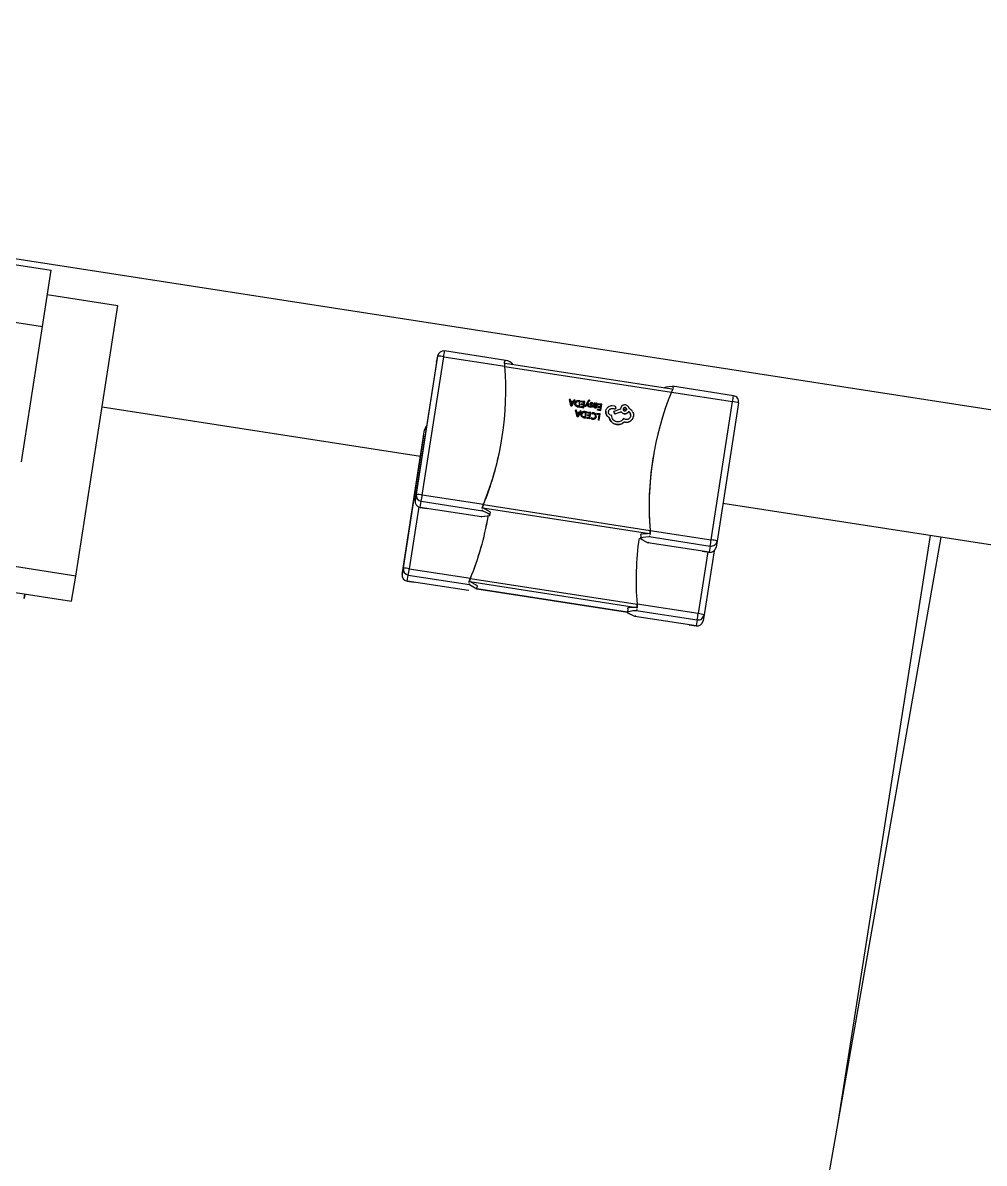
# Model space of a CAD drawing. Header units: millimetres. Extents: x 15 to 2378, y 5 to 1787.
# Drawn here: x 391.363 to 391.995, y 415.573 to 416.322 of the extents above; entities that cross this region are included whole.
import ezdxf

# ---------------------------------------------------------------- set-up
doc = ezdxf.new("R2010")
doc.units = ezdxf.units.MM

msp = doc.modelspace()

# ---------------------------------------------------------------- linework, layer by layer
at = {"color": 7, "linetype": 'Continuous', "lineweight": 25}
for p, q in [((390.35995, 416.32164), (393.25236, 415.87314)), ((391.35203, 416.16366), (391.38168, 416.15907)), ((391.37596, 416.12218), (391.38168, 416.15907)), ((391.3792, 416.14311), (391.42552, 416.13592)), ((391.39797, 415.95822), (391.42552, 416.13592)), ((391.34637, 416.12677), (391.37601, 416.12218)), ((391.36224, 416.03332), (391.37601, 416.12218)), ((391.68026, 416.09985), (391.64015, 416.10607)), ((391.63488, 416.09874), (391.6208, 416.00792)), ((391.6215, 416.0119), (391.63558, 416.10273)), ((391.62548, 416.01146), (391.63956, 416.10229)), ((391.63488, 416.09874), (391.63558, 416.10273)), ((391.63956, 416.10229), (391.67972, 416.09606)), ((391.67973, 416.09597), (391.7891, 416.07901)), ((391.78943, 416.0809), (391.67998, 416.09787)), ((391.82988, 416.07665), (391.78976, 416.08287)), ((391.72216, 416.07437), (391.72215, 416.07428)), ((391.72306, 416.07003), (391.72215, 416.07428)), ((391.72216, 416.07437), (391.72307, 416.07011)), ((391.72274, 416.07428), (391.72216, 416.07437)), ((391.72298, 416.07312), (391.72274, 416.07428)), ((391.72465, 416.07286), (391.72298, 416.07312)), ((391.72577, 416.07372), (391.72361, 416.06994)), ((391.72363, 416.07003), (391.72578, 416.07381)), ((391.72521, 416.07389), (391.72465, 416.07286)), ((391.72578, 416.07381), (391.72521, 416.07389)), ((391.72578, 416.07381), (391.72577, 416.07372)), ((391.72683, 416.07266), (391.72809, 416.07289)), ((391.72684, 416.07274), (391.7281, 416.07298)), ((391.7281, 416.07298), (391.72809, 416.07289)), ((391.72809, 416.07289), (391.72867, 416.0728)), ((391.7281, 416.07298), (391.72869, 416.07289)), ((391.72928, 416.07326), (391.72817, 416.07343)), ((391.72869, 416.07289), (391.72821, 416.06979)), ((391.72865, 416.06925), (391.72928, 416.07326)), ((391.72867, 416.0728), (391.72869, 416.07289)), ((391.72995, 416.0726), (391.73002, 416.07306)), ((391.73004, 416.07315), (391.72996, 416.07269)), ((391.73004, 416.07315), (391.73002, 416.07306)), ((391.7322, 416.07281), (391.73004, 416.07315)), ((391.73411, 416.07296), (391.7323, 416.06986)), ((391.73466, 416.07287), (391.73435, 416.07238)), ((391.73437, 416.07247), (391.73467, 416.07295)), ((391.73523, 416.07319), (391.73466, 416.07287)), ((391.73467, 416.07295), (391.73466, 416.07287)), ((391.73467, 416.07295), (391.73525, 416.07328)), ((391.73525, 416.07328), (391.73523, 416.07319)), ((391.73551, 416.07309), (391.73523, 416.07319)), ((391.73525, 416.07328), (391.73553, 416.07318)), ((391.7356, 416.07363), (391.73528, 416.07372)), ((391.73553, 416.07318), (391.73551, 416.07309)), ((391.73553, 416.07318), (391.7356, 416.07363)), ((391.78914, 416.0791), (391.8293, 416.07287)), ((391.81522, 415.98204), (391.8293, 416.07287)), ((391.62424, 416.03678), (391.41518, 416.06919)), ((391.72305, 416.07255), (391.7244, 416.07234)), ((391.72307, 416.07011), (391.72306, 416.07003)), ((391.72361, 416.06994), (391.72306, 416.07003)), ((391.72442, 416.07243), (391.72307, 416.07264)), ((391.72307, 416.07264), (391.72342, 416.07087)), ((391.72307, 416.07011), (391.72363, 416.07003)), ((391.72342, 416.07087), (391.72345, 416.07058)), ((391.72345, 416.07058), (391.72356, 416.07085)), ((391.72356, 416.07085), (391.72442, 416.07243)), ((391.72361, 416.06994), (391.72363, 416.07003)), ((391.72568, 416.07171), (391.72567, 416.07163)), ((391.72607, 416.07019), (391.72605, 416.07011)), ((391.72749, 416.06934), (391.72605, 416.07011)), ((391.72607, 416.07019), (391.72751, 416.06943)), ((391.72621, 416.06722), (391.72619, 416.06713)), ((391.7271, 416.06288), (391.72619, 416.06713)), ((391.72621, 416.06722), (391.72712, 416.06296)), ((391.72678, 416.06713), (391.72621, 416.06722)), ((391.72622, 416.07155), (391.72683, 416.07266)), ((391.72623, 416.07164), (391.72684, 416.07274)), ((391.7265, 416.07044), (391.72623, 416.07164)), ((391.7276, 416.06988), (391.7265, 416.07044)), ((391.72702, 416.06596), (391.72678, 416.06713)), ((391.72684, 416.07274), (391.72683, 416.07266)), ((391.7287, 416.06571), (391.72702, 416.06596)), ((391.7271, 416.0654), (391.72845, 416.06519)), ((391.72846, 416.06528), (391.72711, 416.06549)), ((391.72711, 416.06549), (391.72746, 416.06372)), ((391.72751, 416.06943), (391.72749, 416.06934)), ((391.72864, 416.06916), (391.72749, 416.06934)), ((391.72751, 416.06943), (391.72865, 416.06925)), ((391.72821, 416.06979), (391.7276, 416.06988)), ((391.72981, 416.06657), (391.72766, 416.06279)), ((391.72767, 416.06288), (391.72983, 416.06665)), ((391.72867, 416.0728), (391.72819, 416.0697)), ((391.72865, 416.06925), (391.72864, 416.06916)), ((391.72925, 416.06674), (391.7287, 416.06571)), ((391.72983, 416.06665), (391.72925, 416.06674)), ((391.72949, 416.06903), (391.72956, 416.06949)), ((391.7295, 416.06912), (391.72949, 416.06903)), ((391.73156, 416.06871), (391.72949, 416.06903)), ((391.72958, 416.06958), (391.7295, 416.06912)), ((391.7295, 416.06912), (391.73158, 416.06879)), ((391.72958, 416.06958), (391.72956, 416.06949)), ((391.73113, 416.06934), (391.72958, 416.06958)), ((391.72983, 416.06665), (391.72981, 416.06657)), ((391.72987, 416.07076), (391.72995, 416.07122)), ((391.72989, 416.07085), (391.72987, 416.07076)), ((391.73131, 416.07054), (391.72987, 416.07076)), ((391.72996, 416.07131), (391.72989, 416.07085)), ((391.72989, 416.07085), (391.73133, 416.07062)), ((391.72996, 416.07269), (391.72995, 416.0726)), ((391.73159, 416.07235), (391.72995, 416.0726)), ((391.72996, 416.07131), (391.72995, 416.07122)), ((391.72996, 416.07269), (391.73161, 416.07243)), ((391.7314, 416.07108), (391.72996, 416.07131)), ((391.73026, 416.0644), (391.73087, 416.06551)), ((391.73028, 416.06449), (391.73089, 416.06559)), ((391.73087, 416.06551), (391.73213, 416.06574)), ((391.73089, 416.06559), (391.73087, 416.06551)), ((391.73089, 416.06559), (391.73215, 416.06583)), ((391.73111, 416.06925), (391.73131, 416.07054)), ((391.73133, 416.07062), (391.73113, 416.06934)), ((391.73133, 416.07062), (391.73131, 416.07054)), ((391.73138, 416.071), (391.73159, 416.07235)), ((391.73161, 416.07243), (391.7314, 416.07108)), ((391.73158, 416.06879), (391.73156, 416.06871)), ((391.73158, 416.06879), (391.7322, 416.07281)), ((391.73159, 416.07235), (391.73161, 416.07243)), ((391.73215, 416.06583), (391.73213, 416.06574)), ((391.73213, 416.06574), (391.73272, 416.06565)), ((391.73215, 416.06583), (391.73273, 416.06574)), ((391.73332, 416.06611), (391.73222, 416.06628)), ((391.73272, 416.06565), (391.73224, 416.06255)), ((391.73273, 416.06574), (391.73225, 416.06264)), ((391.7323, 416.06986), (391.73228, 416.06977)), ((391.7328, 416.06969), (391.73228, 416.06977)), ((391.7323, 416.06986), (391.73282, 416.06978)), ((391.7327, 416.0621), (391.73332, 416.06611)), ((391.73272, 416.06565), (391.73273, 416.06574)), ((391.73392, 416.07173), (391.7328, 416.06969)), ((391.73282, 416.06978), (391.7328, 416.06969)), ((391.73282, 416.06978), (391.73394, 416.07182)), ((391.73402, 416.07195), (391.73392, 416.07173)), ((391.73394, 416.07182), (391.73392, 416.07173)), ((391.73403, 416.07204), (391.73394, 416.07182)), ((391.734, 416.06545), (391.73407, 416.06591)), ((391.73401, 416.06554), (391.734, 416.06545)), ((391.73564, 416.0652), (391.734, 416.06545)), ((391.73408, 416.06599), (391.73401, 416.06554)), ((391.73401, 416.06554), (391.73565, 416.06528)), ((391.73402, 416.07196), (391.73404, 416.07204)), ((391.73406, 416.0717), (391.73402, 416.07195)), ((391.73404, 416.07204), (391.73407, 416.07179)), ((391.73447, 416.06943), (391.73406, 416.0717)), ((391.73407, 416.07179), (391.73449, 416.06952)), ((391.73408, 416.06599), (391.73407, 416.06591)), ((391.73624, 416.06566), (391.73408, 416.06599)), ((391.73505, 416.06943), (391.73437, 416.07247)), ((391.73449, 416.06952), (391.73447, 416.06943)), ((391.73504, 416.06934), (391.73447, 416.06943)), ((391.73449, 416.06952), (391.73505, 416.06943)), ((391.73505, 416.06943), (391.73504, 416.06934)), ((391.73545, 416.06934), (391.73552, 416.06983)), ((391.73546, 416.06943), (391.73545, 416.06934)), ((391.73611, 416.06911), (391.73545, 416.06934)), ((391.73554, 416.06992), (391.73546, 416.06943)), ((391.73546, 416.06943), (391.73612, 416.0692)), ((391.73554, 416.06992), (391.73552, 416.06983)), ((391.73623, 416.0696), (391.73554, 416.06992)), ((391.73564, 416.07148), (391.73562, 416.07139)), ((391.73572, 416.07089), (391.73562, 416.07139)), ((391.73562, 416.06164), (391.73624, 416.06566)), ((391.73606, 416.07205), (391.73564, 416.07148)), ((391.73564, 416.07148), (391.73573, 416.07098)), ((391.73573, 416.07098), (391.73572, 416.07089)), ((391.73631, 416.07042), (391.73572, 416.07089)), ((391.73573, 416.07098), (391.73632, 416.07051)), ((391.73693, 416.07215), (391.73606, 416.07205)), ((391.73694, 416.06922), (391.73611, 416.06911)), ((391.73612, 416.0692), (391.73611, 416.06911)), ((391.73612, 416.0692), (391.73695, 416.0693)), ((391.73625, 416.07116), (391.73623, 416.07107)), ((391.73665, 416.06964), (391.73623, 416.0696)), ((391.73674, 416.07082), (391.73625, 416.07115)), ((391.73632, 416.07051), (391.73631, 416.07042)), ((391.73676, 416.0701), (391.73631, 416.07042)), ((391.73632, 416.07051), (391.73677, 416.07018)), ((391.7373, 416.07034), (391.73674, 416.07082)), ((391.73677, 416.07018), (391.73676, 416.0701)), ((391.73759, 416.07125), (391.7368, 416.07166)), ((391.73682, 416.07174), (391.7376, 416.07134)), ((391.73684, 416.0699), (391.73683, 416.06981)), ((391.73768, 416.07186), (391.73693, 416.07215)), ((391.73735, 416.06978), (391.73694, 416.06922)), ((391.73695, 416.0693), (391.73694, 416.06922)), ((391.73695, 416.0693), (391.73737, 416.06986)), ((391.73817, 416.06543), (391.73702, 416.06537)), ((391.73737, 416.06986), (391.7373, 416.07034)), ((391.73737, 416.06986), (391.73735, 416.06978)), ((391.7376, 416.07134), (391.73759, 416.07125)), ((391.7376, 416.07134), (391.73768, 416.07186)), ((391.73808, 416.06992), (391.73836, 416.07177)), ((391.73809, 416.07001), (391.73808, 416.06992)), ((391.73838, 416.07185), (391.73809, 416.07001)), ((391.73947, 416.06467), (391.73817, 416.06543)), ((391.73838, 416.07185), (391.73836, 416.07177)), ((391.73888, 416.07177), (391.73838, 416.07185)), ((391.73945, 416.06985), (391.73858, 416.06986)), ((391.7386, 416.06995), (391.73947, 416.06994)), ((391.73866, 416.07033), (391.7387, 416.07061)), ((391.73935, 416.07032), (391.73866, 416.07033)), ((391.73998, 416.06878), (391.73895, 416.06867)), ((391.73896, 416.06876), (391.73895, 416.06867)), ((391.73901, 416.07116), (391.73899, 416.07107)), ((391.73947, 416.06994), (391.73945, 416.06985)), ((391.73959, 416.07131), (391.73958, 416.07122)), ((391.73996, 416.07112), (391.73994, 416.07104)), ((391.73999, 416.06887), (391.73998, 416.06878)), ((391.73999, 416.06887), (391.74007, 416.06936)), ((391.74043, 416.07028), (391.74045, 416.07037)), ((391.74057, 416.07073), (391.74055, 416.07064)), ((391.74062, 416.0673), (391.74069, 416.06777)), ((391.74064, 416.06739), (391.74062, 416.0673)), ((391.74269, 416.06698), (391.74062, 416.0673)), ((391.74071, 416.06785), (391.74064, 416.06739)), ((391.74064, 416.06739), (391.74271, 416.06707)), ((391.74071, 416.06785), (391.74069, 416.06777)), ((391.74226, 416.06761), (391.74071, 416.06785)), ((391.74101, 416.06903), (391.74108, 416.06949)), ((391.74102, 416.06912), (391.74101, 416.06903)), ((391.74244, 416.06881), (391.74101, 416.06903)), ((391.74109, 416.06958), (391.74102, 416.06912)), ((391.74102, 416.06912), (391.74246, 416.0689)), ((391.74108, 416.07088), (391.74115, 416.07133)), ((391.7411, 416.07096), (391.74108, 416.07088)), ((391.74272, 416.07062), (391.74108, 416.07088)), ((391.74109, 416.06958), (391.74108, 416.06949)), ((391.74253, 416.06936), (391.74109, 416.06958)), ((391.74117, 416.07142), (391.7411, 416.07096)), ((391.7411, 416.07096), (391.74274, 416.07071)), ((391.74117, 416.07142), (391.74115, 416.07133)), ((391.74333, 416.07108), (391.74117, 416.07142)), ((391.74224, 416.06752), (391.74244, 416.06881)), ((391.74246, 416.0689), (391.74226, 416.06761)), ((391.74246, 416.0689), (391.74244, 416.06881)), ((391.74251, 416.06927), (391.74272, 416.07062)), ((391.74274, 416.07071), (391.74253, 416.06936)), ((391.74271, 416.06707), (391.74269, 416.06698)), ((391.74271, 416.06707), (391.74333, 416.07108)), ((391.74272, 416.07062), (391.74274, 416.07071)), ((391.74599, 416.0665), (391.74601, 416.06659)), ((391.75018, 416.06825), (391.75017, 416.06817)), ((391.75145, 416.06797), (391.75017, 416.06817)), ((391.75018, 416.06825), (391.75147, 416.06805)), ((391.75197, 416.06976), (391.75028, 416.07002)), ((391.75127, 416.06642), (391.75126, 416.06633)), ((391.75191, 416.06468), (391.75126, 416.06633)), ((391.7556, 416.06791), (391.75127, 416.06642)), ((391.75127, 416.06642), (391.75193, 416.06477)), ((391.75147, 416.06805), (391.75145, 416.06797)), ((391.75162, 416.06791), (391.75145, 416.06797)), ((391.75147, 416.06805), (391.75164, 416.068)), ((391.75164, 416.068), (391.75162, 416.06791)), ((391.75605, 416.06608), (391.75191, 416.06468)), ((391.75193, 416.06477), (391.75606, 416.06617)), ((391.75559, 416.06782), (391.75563, 416.06811)), ((391.75565, 416.06819), (391.7556, 416.06791)), ((391.75565, 416.06819), (391.75563, 416.06811)), ((391.75743, 416.06786), (391.75964, 416.06752)), ((391.75871, 416.06889), (391.75869, 416.0688)), ((391.83322, 416.07208), (391.81914, 415.98126)), ((391.72712, 416.06296), (391.7271, 416.06288)), ((391.72766, 416.06279), (391.7271, 416.06288)), ((391.72712, 416.06296), (391.72767, 416.06288)), ((391.72746, 416.06372), (391.72749, 416.06343)), ((391.72749, 416.06343), (391.7276, 416.0637)), ((391.7276, 416.0637), (391.72846, 416.06528)), ((391.72766, 416.06279), (391.72767, 416.06288)), ((391.72973, 416.06456), (391.72972, 416.06447)), ((391.73012, 416.06304), (391.7301, 416.06296)), ((391.73154, 416.06219), (391.7301, 416.06296)), ((391.73012, 416.06304), (391.73155, 416.06227)), ((391.73054, 416.06329), (391.73028, 416.06449)), ((391.73165, 416.06273), (391.73054, 416.06329)), ((391.73155, 416.06227), (391.73154, 416.06219)), ((391.73268, 416.06201), (391.73154, 416.06219)), ((391.73155, 416.06227), (391.7327, 416.0621)), ((391.73225, 416.06264), (391.73165, 416.06273)), ((391.7327, 416.0621), (391.73268, 416.06201)), ((391.73354, 416.06188), (391.73361, 416.06234)), ((391.73355, 416.06197), (391.73354, 416.06188)), ((391.73561, 416.06156), (391.73354, 416.06188)), ((391.73362, 416.06243), (391.73355, 416.06197)), ((391.73355, 416.06197), (391.73562, 416.06164)), ((391.73362, 416.06243), (391.73361, 416.06234)), ((391.73517, 416.06219), (391.73362, 416.06243)), ((391.73392, 416.06361), (391.73399, 416.06407)), ((391.73394, 416.06369), (391.73392, 416.06361)), ((391.73536, 416.06338), (391.73392, 416.06361)), ((391.73401, 416.06415), (391.73394, 416.06369)), ((391.73394, 416.06369), (391.73537, 416.06347)), ((391.73401, 416.06415), (391.73399, 416.06407)), ((391.73544, 416.06393), (391.73401, 416.06415)), ((391.73516, 416.0621), (391.73536, 416.06338)), ((391.73537, 416.06347), (391.73517, 416.06219)), ((391.73537, 416.06347), (391.73536, 416.06338)), ((391.73543, 416.06384), (391.73564, 416.0652)), ((391.73565, 416.06528), (391.73544, 416.06393)), ((391.73562, 416.06164), (391.73561, 416.06156)), ((391.73564, 416.0652), (391.73565, 416.06528)), ((391.73643, 416.06153), (391.73651, 416.06207)), ((391.73644, 416.06162), (391.73643, 416.06153)), ((391.73735, 416.06122), (391.73643, 416.06153)), ((391.73652, 416.06216), (391.73644, 416.06162)), ((391.73644, 416.06162), (391.73737, 416.0613)), ((391.73652, 416.06216), (391.73651, 416.06207)), ((391.73744, 416.06177), (391.73652, 416.06216)), ((391.73693, 416.06479), (391.73701, 416.06528)), ((391.73801, 416.06489), (391.73693, 416.06479)), ((391.73693, 416.06479), (391.73695, 416.06487)), ((391.73702, 416.06537), (391.73695, 416.06487)), ((391.73695, 416.06487), (391.73802, 416.06498)), ((391.73702, 416.06537), (391.73701, 416.06528)), ((391.73737, 416.0613), (391.73735, 416.06122)), ((391.7386, 416.06205), (391.73744, 416.06177)), ((391.73898, 416.06431), (391.73801, 416.06489)), ((391.73802, 416.06498), (391.73899, 416.0644)), ((391.73921, 416.06319), (391.7386, 416.06205)), ((391.73894, 416.06167), (391.73892, 416.06158)), ((391.73899, 416.0644), (391.73898, 416.06431)), ((391.73919, 416.0631), (391.73898, 416.06431)), ((391.73899, 416.0644), (391.73921, 416.06319)), ((391.73976, 416.06314), (391.73947, 416.06467)), ((391.73976, 416.06314), (391.73974, 416.06305)), ((391.74014, 416.0645), (391.74021, 416.06496)), ((391.74015, 416.06458), (391.74014, 416.0645)), ((391.74174, 416.06425), (391.74014, 416.0645)), ((391.74022, 416.06504), (391.74015, 416.06458)), ((391.74015, 416.06458), (391.74175, 416.06434)), ((391.74022, 416.06504), (391.74021, 416.06496)), ((391.74234, 416.06471), (391.74022, 416.06504)), ((391.74119, 416.06069), (391.74174, 416.06425)), ((391.7412, 416.06078), (391.74119, 416.06069)), ((391.7417, 416.06061), (391.74119, 416.06069)), ((391.74175, 416.06434), (391.7412, 416.06078)), ((391.7412, 416.06078), (391.74172, 416.0607)), ((391.74172, 416.0607), (391.7417, 416.06061)), ((391.74172, 416.0607), (391.74234, 416.06471)), ((391.74174, 416.06425), (391.74175, 416.06434)), ((391.74825, 416.06241), (391.74824, 416.06233)), ((391.74943, 416.05983), (391.74945, 416.05992)), ((391.74989, 416.06374), (391.74966, 416.06377)), ((391.75193, 416.06477), (391.75191, 416.06468)), ((391.75814, 416.05939), (391.75669, 416.05832)), ((391.75671, 416.05841), (391.75669, 416.05832)), ((391.75671, 416.05841), (391.75816, 416.05947)), ((391.75904, 416.06103), (391.75759, 416.06169)), ((391.75879, 416.05923), (391.75814, 416.05939)), ((391.75816, 416.05947), (391.75881, 416.05931)), ((391.75881, 416.05931), (391.75879, 416.05923)), ((391.7623, 416.06017), (391.76229, 416.06009)), ((391.76415, 416.06322), (391.76414, 416.06313)), ((391.61296, 415.96347), (391.62704, 416.05429)), ((391.62634, 416.05031), (391.62704, 416.05429)), ((391.7531, 416.05783), (391.75309, 416.05774)), ((391.62634, 416.05031), (391.61226, 415.95948)), ((391.67729, 416.04566), (391.6773, 416.04575)), ((391.77748, 416.03859), (391.77746, 416.0385)), ((391.6208, 416.00792), (391.6215, 416.0119)), ((391.62414, 416.00336), (391.62484, 416.00734)), ((391.62484, 416.00734), (391.665, 416.00112)), ((391.66564, 416.00524), (391.62548, 416.01146)), ((392.26604, 415.93726), (391.82297, 416.00596)), ((391.62323, 416.0036), (391.61694, 415.96303)), ((391.6643, 415.99713), (391.62414, 416.00336)), ((391.62414, 416.00336), (391.62414, 416.00335)), ((391.62414, 416.00335), (391.62875, 416.00264)), ((391.66462, 416.00181), (391.665, 416.00112)), ((391.66484, 416.00325), (391.66507, 416.00378)), ((391.66531, 416.00309), (391.66507, 416.00378)), ((391.67023, 416.00029), (391.66531, 416.00309)), ((391.66531, 416.00309), (391.77472, 415.98612)), ((391.66563, 416.00515), (391.77504, 415.98819)), ((391.66995, 415.99831), (391.67025, 416.00028)), ((391.7294, 414.63995), (391.96634, 415.98373)), ((391.76907, 415.98494), (391.76876, 415.98297)), ((391.77442, 415.98415), (391.77499, 415.98469)), ((391.77442, 415.98415), (391.81457, 415.97792)), ((391.77506, 415.98827), (391.81522, 415.98204)), ((391.77516, 415.98671), (391.77522, 415.98614)), ((391.89858, 415.59941), (391.9593, 415.98482)), ((391.81387, 415.97394), (391.77371, 415.98016)), ((391.81457, 415.97792), (391.81387, 415.97394)), ((391.81914, 415.98126), (391.81844, 415.97727)), ((391.39797, 415.95822), (391.30706, 415.97232)), ((391.81295, 415.97407), (391.80668, 415.93361)), ((391.80926, 415.97465), (391.81387, 415.97393)), ((391.81712, 415.97487), (391.8106, 415.93282)), ((391.81387, 415.97393), (391.81387, 415.97394)), ((391.61226, 415.95948), (391.61296, 415.96347)), ((391.61694, 415.96303), (391.6571, 415.9568)), ((391.39507, 415.94175), (391.39797, 415.95822)), ((391.6156, 415.95492), (391.6163, 415.95891)), ((391.6156, 415.95492), (391.62009, 415.95422)), ((391.65576, 415.94869), (391.6156, 415.95492)), ((391.6156, 415.95492), (391.6156, 415.95492)), ((391.6163, 415.95891), (391.65646, 415.95268)), ((391.6563, 415.95481), (391.65653, 415.95535)), ((391.66169, 415.95185), (391.65677, 415.95465)), ((391.65677, 415.95465), (391.76618, 415.93769)), ((391.65709, 415.95672), (391.7665, 415.93975)), ((391.35554, 415.94788), (391.39507, 415.94175)), ((391.36397, 415.94351), (391.36443, 415.9465)), ((391.36428, 415.94346), (391.36475, 415.94645)), ((391.65576, 415.94869), (391.65535, 415.94921)), ((391.65646, 415.95268), (391.66139, 415.94988)), ((391.66133, 415.94985), (391.76029, 415.9345)), ((391.76022, 415.93452), (391.6614, 415.94984)), ((391.66141, 415.94987), (391.66171, 415.95185)), ((391.80668, 415.93361), (391.76652, 415.93984)), ((391.76662, 415.93828), (391.76667, 415.9377)), ((391.76053, 415.93651), (391.76022, 415.93453)), ((391.76572, 415.93209), (391.76517, 415.93173)), ((391.80533, 415.9255), (391.76517, 415.93173)), ((391.76588, 415.93571), (391.80603, 415.92949)), ((391.8106, 415.93282), (391.8099, 415.92884)), ((391.80084, 415.92619), (391.80533, 415.9255)), ((391.80603, 415.92949), (391.80533, 415.9255)), ((391.80533, 415.9255), (391.80533, 415.9255))]:
    msp.add_line(p, q, dxfattribs=at)
at = {"color": 7, "linetype": 'Continuous', "lineweight": 25, "flags": 128}
for points in [[(391.78407, 416.08169), (391.78407, 416.0817), (391.78449, 416.08215), (391.78558, 416.0825), (391.78732, 416.08274), (391.78972, 416.08287)], [(391.73873, 416.0707), (391.73886, 416.07095), (391.73899, 416.07107), (391.73899, 416.07107)]]:
    msp.add_lwpolyline(points, dxfattribs=at)
at = {"color": 7, "linetype": 'Continuous', "lineweight": 25}
for centre, radius, start, end in [((391.63953, 416.10212), 0.004, 81.18587, 171.18587), ((390.65065, 416.2566), 1.00088, 351.13099, 351.34989), ((391.63506, 416.07978), 0.02296, 78.69583, 88.70984), ((391.48072, 416.08041), 0.19962, 337.87837, 4.49794), ((391.67936, 416.09241), 0.00749, 38.11439, 82.75203), ((391.97406, 416.00393), 0.19962, 157.87837, 184.49794), ((390.84038, 416.22718), 1.00088, 351.13099, 351.34989), ((391.82679, 416.0502), 0.02281, 73.63292, 83.69567), ((391.82927, 416.0727), 0.004, 351.18584, 81.18584), ((391.75852, 416.06769), 0.00113, 81.09102, 168.55124), ((391.63099, 416.05368), 0.004, 131.18652, 171.18586), ((391.6274, 416.05089), 0.00342, 80.1539, 95.98772), ((391.4807, 416.08032), 0.19962, 337.87837, 349.99991), ((391.97405, 416.00384), 0.19962, 170.00017, 184.4978), ((391.62475, 416.0073), 0.004, 171.18584, 261.18584), ((391.62545, 416.01129), 0.004, 171.21631, 261.21319), ((391.62098, 415.98895), 0.02296, 78.69583, 88.70984), ((390.36128, 416.20646), 1.27915, 351.04459, 351.23147), ((391.47216, 416.03189), 0.19962, 337.87837, 349.99991), ((391.47218, 416.03197), 0.19962, 337.87837, 349.99991), ((391.96553, 415.95549), 0.19963, 172.05136, 184.49776), ((391.81448, 415.97788), 0.004, 261.18587, 351.18587), ((390.55102, 416.17704), 1.27915, 351.04459, 351.23147), ((391.81519, 415.98187), 0.004, 261.15773, 351.16079), ((391.81271, 415.95938), 0.02281, 73.63292, 83.69567), ((391.61691, 415.96286), 0.004, 171.21631, 261.21319), ((391.61244, 415.94052), 0.02296, 78.69583, 88.70984), ((390.35274, 416.15803), 1.27915, 351.04459, 351.23147), ((391.61621, 415.95887), 0.004, 171.18584, 261.18584), ((390.54248, 416.12861), 1.27915, 351.04459, 351.23147), ((391.80665, 415.93344), 0.004, 261.15773, 351.16079), ((391.80417, 415.91094), 0.02281, 73.63292, 83.69567), ((391.80594, 415.92945), 0.004, 261.18587, 351.18587)]:
    msp.add_arc(centre, radius, start, end, dxfattribs=at)
for points, knots in [([(391.67972, 416.09606), (391.67968, 416.09653), (391.67961, 416.09747), (391.67952, 416.09839), (391.67948, 416.0988), (391.67947, 416.09888)], [0, 0, 0, 0, 0.446653, 0.893458, 1, 1, 1, 1]), ([(391.6803, 416.09984), (391.68019, 416.09983), (391.67997, 416.09981), (391.67967, 416.09935), (391.67951, 416.099), (391.67948, 416.09894)], [0, 0, 0, 0, 0.446653, 0.893458, 1, 1, 1, 1]), ([(391.79023, 416.08171), (391.79009, 416.08138), (391.78981, 416.08073), (391.78941, 416.07976), (391.78919, 416.07921), (391.78914, 416.0791)], [0, 0, 0, 0, 0.439825, 0.880454, 1, 1, 1, 1]), ([(391.78972, 416.08287), (391.78983, 416.08283), (391.79003, 416.08275), (391.79018, 416.08222), (391.79023, 416.08183), (391.79024, 416.08176)], [0, 0, 0, 0, 0.446653, 0.893458, 1, 1, 1, 1]), ([(391.72652, 416.07311), (391.72632, 416.07293), (391.72591, 416.07254), (391.72576, 416.07199), (391.72568, 416.07171)], [0, 0, 0, 0, 0.485039, 1, 1, 1, 1]), ([(391.72817, 416.07343), (391.72787, 416.07345), (391.72729, 416.07348), (391.72677, 416.07323), (391.72652, 416.07311)], [0, 0, 0, 0, 0.517868, 1, 1, 1, 1]), ([(391.73528, 416.07372), (391.73517, 416.07371), (391.73495, 416.0737), (391.73463, 416.07354), (391.73435, 416.07329), (391.73419, 416.07307), (391.73411, 416.07296)], [0, 0, 0, 0, 0.223457, 0.452202, 0.706112, 1, 1, 1, 1]), ([(391.72605, 416.07011), (391.72592, 416.07033), (391.72564, 416.0708), (391.72566, 416.07135), (391.72567, 416.07163)], [0, 0, 0, 0, 0.487336, 1, 1, 1, 1]), ([(391.72568, 416.07171), (391.72567, 416.07143), (391.72565, 416.07089), (391.72593, 416.07042), (391.72607, 416.07019)], [0, 0, 0, 0, 0.512664, 1, 1, 1, 1]), ([(391.73057, 416.06596), (391.73037, 416.06578), (391.72996, 416.06539), (391.72981, 416.06484), (391.72973, 416.06456)], [0, 0, 0, 0, 0.485039, 1, 1, 1, 1]), ([(391.73222, 416.06628), (391.73192, 416.0663), (391.73134, 416.06633), (391.73082, 416.06608), (391.73057, 416.06596)], [0, 0, 0, 0, 0.517868, 1, 1, 1, 1]), ([(391.73615, 416.07136), (391.73614, 416.07133), (391.73614, 416.07128), (391.73615, 416.0712), (391.73618, 416.07113), (391.73622, 416.07109), (391.73623, 416.07107)], [0, 0, 0, 0, 0.257602, 0.499999, 0.742396, 1, 1, 1, 1]), ([(391.7368, 416.07166), (391.73672, 416.07166), (391.73658, 416.07166), (391.73639, 416.07161), (391.73624, 416.07151), (391.73618, 416.07141), (391.73615, 416.07136)], [0, 0, 0, 0, 0.296854, 0.547265, 0.772255, 1, 1, 1, 1]), ([(391.73625, 416.07116), (391.73623, 416.07118), (391.7362, 416.07122), (391.73616, 416.07129), (391.73615, 416.07137), (391.73616, 416.07142), (391.73616, 416.07145)], [0, 0, 0, 0, 0.257604, 0.500001, 0.742398, 1, 1, 1, 1]), ([(391.73616, 416.07145), (391.73619, 416.0715), (391.73625, 416.0716), (391.73641, 416.0717), (391.7366, 416.07175), (391.73674, 416.07175), (391.73682, 416.07174)], [0, 0, 0, 0, 0.227745, 0.452735, 0.703146, 1, 1, 1, 1]), ([(391.73684, 416.0699), (391.73684, 416.06987), (391.73683, 416.06982), (391.73678, 416.06975), (391.73672, 416.06969), (391.73667, 416.06966), (391.73665, 416.06964)], [0, 0, 0, 0, 0.2511878, 0.4908187, 0.7352631, 1, 1, 1, 1]), ([(391.73683, 416.06981), (391.73683, 416.06987), (391.73684, 416.06994), (391.7368, 416.07004), (391.73677, 416.07008), (391.73676, 416.0701)], [0, 0, 0, 0, 0.521044, 0.759871, 1, 1, 1, 1]), ([(391.73677, 416.07018), (391.73679, 416.07016), (391.73682, 416.07013), (391.73685, 416.07003), (391.73685, 416.06995), (391.73684, 416.0699)], [0, 0, 0, 0, 0.240129, 0.478956, 1, 1, 1, 1]), ([(391.73809, 416.07001), (391.73808, 416.06991), (391.73806, 416.06975), (391.73808, 416.06948), (391.73815, 416.06925), (391.73829, 416.06905), (391.73844, 416.06893), (391.73867, 416.06882), (391.73884, 416.06878), (391.73896, 416.06876)], [0, 0, 0, 0, 0.163913, 0.280612, 0.468966, 0.555871, 0.708173, 0.787063, 1, 1, 1, 1]), ([(391.73895, 416.06867), (391.7388, 416.06871), (391.73859, 416.06877), (391.73837, 416.06894), (391.73824, 416.06909), (391.73815, 416.06926), (391.73806, 416.06954), (391.73807, 416.06976), (391.73808, 416.06992)], [0, 0, 0, 0, 0.262736, 0.379288, 0.491738, 0.605371, 0.725317, 1, 1, 1, 1]), ([(391.73907, 416.06916), (391.739, 416.06917), (391.7389, 416.0692), (391.73877, 416.06928), (391.73869, 416.06935), (391.73862, 416.06947), (391.73859, 416.0696), (391.73858, 416.06977), (391.73859, 416.06988), (391.7386, 416.06995)], [0, 0, 0, 0, 0.21375, 0.288175, 0.434977, 0.50659, 0.692847, 0.789369, 1, 1, 1, 1]), ([(391.7387, 416.07061), (391.73871, 416.07064), (391.73872, 416.0707), (391.73874, 416.07078), (391.73878, 416.07087), (391.73882, 416.07095), (391.73887, 416.07102), (391.73893, 416.0711), (391.73898, 416.07114), (391.73901, 416.07116)], [0, 0, 0, 0, 0.138675, 0.277381, 0.416121, 0.554892, 0.693686, 0.845615, 1, 1, 1, 1]), ([(391.73979, 416.0717), (391.73973, 416.07171), (391.73961, 416.07172), (391.73945, 416.07171), (391.7393, 416.07167), (391.73916, 416.07162), (391.73904, 416.07154), (391.73898, 416.07148), (391.73894, 416.07145)], [0, 0, 0, 0, 0.191137, 0.37526, 0.542068, 0.706734, 0.852027, 1, 1, 1, 1]), ([(391.73896, 416.06876), (391.73901, 416.06875), (391.7391, 416.06874), (391.73924, 416.06873), (391.73939, 416.06873), (391.73953, 416.06874), (391.73967, 416.06877), (391.73982, 416.06881), (391.73993, 416.06885), (391.73999, 416.06887)], [0, 0, 0, 0, 0.1352428, 0.2704975, 0.4057647, 0.5410442, 0.6763342, 0.8116314, 1, 1, 1, 1]), ([(391.73899, 416.07107), (391.73904, 416.07111), (391.73915, 416.07118), (391.73935, 416.07124), (391.7395, 416.07123), (391.73958, 416.07122)], [0, 0, 0, 0, 0.2726745, 0.6453419, 1, 1, 1, 1]), ([(391.73901, 416.07116), (391.73903, 416.07118), (391.73908, 416.07121), (391.73915, 416.07125), (391.73923, 416.07129), (391.73931, 416.07131), (391.73939, 416.07132), (391.73949, 416.07132), (391.73955, 416.07132), (391.73959, 416.07131)], [0, 0, 0, 0, 0.135328, 0.270693, 0.406084, 0.541481, 0.676863, 0.812214, 1, 1, 1, 1]), ([(391.74007, 416.06936), (391.74003, 416.06934), (391.73995, 416.06929), (391.73982, 416.06924), (391.73969, 416.06919), (391.73955, 416.06916), (391.73941, 416.06914), (391.73925, 416.06914), (391.73914, 416.06915), (391.73907, 416.06916)], [0, 0, 0, 0, 0.133927, 0.267874, 0.401841, 0.535824, 0.669817, 0.803812, 1, 1, 1, 1]), ([(391.73986, 416.07042), (391.73984, 416.07041), (391.7398, 416.07039), (391.73974, 416.07036), (391.73967, 416.07034), (391.7396, 416.07033), (391.73953, 416.07033), (391.73945, 416.07032), (391.73939, 416.07032), (391.73935, 416.07032)], [0, 0, 0, 0, 0.155343, 0.232592, 0.387265, 0.541786, 0.618985, 0.77342, 1, 1, 1, 1]), ([(391.74055, 416.07064), (391.74051, 416.07052), (391.74043, 416.0703), (391.74018, 416.07005), (391.73984, 416.06989), (391.73959, 416.06986), (391.73945, 416.06985)], [0, 0, 0, 0, 0.248704, 0.478527, 0.720037, 1, 1, 1, 1]), ([(391.73947, 416.06994), (391.73955, 416.06994), (391.7397, 416.06994), (391.73987, 416.06997), (391.74001, 416.07001), (391.74017, 416.07008), (391.74033, 416.0702), (391.74043, 416.07034), (391.74052, 416.0705), (391.74055, 416.07063), (391.74057, 416.07073)], [0, 0, 0, 0, 0.162761, 0.289995, 0.353534, 0.457201, 0.63839, 0.725318, 0.812194, 1, 1, 1, 1]), ([(391.73958, 416.07122), (391.73961, 416.07122), (391.73972, 416.0712), (391.73985, 416.07113), (391.73992, 416.07106), (391.73994, 416.07104)], [0, 0, 0, 0, 0.284586, 0.759735, 1, 1, 1, 1]), ([(391.73959, 416.07131), (391.73961, 416.07131), (391.73965, 416.0713), (391.73971, 416.07128), (391.73976, 416.07126), (391.73982, 416.07124), (391.73987, 416.07121), (391.73991, 416.07117), (391.73994, 416.07114), (391.73996, 416.07112)], [0, 0, 0, 0, 0.141584, 0.283197, 0.424846, 0.566537, 0.708271, 0.852925, 1, 1, 1, 1]), ([(391.74041, 416.07137), (391.74039, 416.0714), (391.74035, 416.07145), (391.74027, 416.07152), (391.74019, 416.07157), (391.7401, 416.07162), (391.74, 416.07165), (391.7399, 416.07168), (391.73982, 416.0717), (391.73979, 416.0717)], [0, 0, 0, 0, 0.138858, 0.277715, 0.416547, 0.555339, 0.694089, 0.84647, 1, 1, 1, 1]), ([(391.74005, 416.07076), (391.74004, 416.07073), (391.74003, 416.07068), (391.74001, 416.07062), (391.73999, 416.07057), (391.73996, 416.07052), (391.73994, 416.07049), (391.7399, 416.07046), (391.73988, 416.07044), (391.73986, 416.07042)], [0, 0, 0, 0, 0.255769, 0.383467, 0.511201, 0.638973, 0.766779, 0.830599, 1, 1, 1, 1]), ([(391.73994, 416.07104), (391.73996, 416.07101), (391.74001, 416.07094), (391.74005, 416.07082), (391.74004, 416.07073), (391.74003, 416.07068)], [0, 0, 0, 0, 0.2677126, 0.6280046, 1, 1, 1, 1]), ([(391.73996, 416.07112), (391.73997, 416.07111), (391.73999, 416.07108), (391.74001, 416.07104), (391.74003, 416.07099), (391.74005, 416.07094), (391.74005, 416.07089), (391.74006, 416.07083), (391.74005, 416.07079), (391.74005, 416.07076)], [0, 0, 0, 0, 0.132853, 0.265746, 0.398669, 0.5316, 0.664514, 0.797394, 1, 1, 1, 1]), ([(391.74057, 416.07073), (391.74057, 416.07079), (391.74058, 416.07086), (391.74058, 416.07097), (391.74057, 416.07104), (391.74055, 416.07113), (391.74051, 416.07122), (391.74047, 416.0713), (391.74043, 416.07135), (391.74041, 416.07137)], [0, 0, 0, 0, 0.264861, 0.330872, 0.463047, 0.595261, 0.727501, 0.862643, 1, 1, 1, 1]), ([(391.74824, 416.06233), (391.74786, 416.06256), (391.74714, 416.06302), (391.74637, 416.06403), (391.74595, 416.06522), (391.74598, 416.06606), (391.74599, 416.0665)], [0, 0, 0, 0, 0.263995, 0.502943, 0.740312, 1, 1, 1, 1]), ([(391.746, 416.06659), (391.74599, 416.06615), (391.74596, 416.06531), (391.74638, 416.06411), (391.74715, 416.06311), (391.74787, 416.06265), (391.74825, 416.06241)], [0, 0, 0, 0, 0.259688, 0.497057, 0.736005, 1, 1, 1, 1]), ([(391.75028, 416.07002), (391.74978, 416.07), (391.74877, 416.06996), (391.74791, 416.06941), (391.74748, 416.06914)], [0, 0, 0, 0, 0.497442, 1, 1, 1, 1]), ([(391.75017, 416.06817), (391.74986, 416.06816), (391.7493, 416.06814), (391.74853, 416.06776), (391.74799, 416.0671), (391.74784, 416.06655), (391.74776, 416.06626)], [0, 0, 0, 0, 0.2671349, 0.4985673, 0.7307971, 1, 1, 1, 1]), ([(391.74966, 416.06377), (391.74935, 416.06386), (391.7489, 416.06398), (391.74841, 416.06433), (391.74813, 416.06463), (391.74793, 416.06499), (391.74775, 416.06556), (391.74777, 416.06602), (391.74778, 416.06634)], [0, 0, 0, 0, 0.2694, 0.38741, 0.5, 0.61259, 0.7306, 1, 1, 1, 1]), ([(391.74778, 416.06634), (391.74786, 416.06664), (391.74801, 416.06719), (391.74855, 416.06785), (391.74931, 416.06823), (391.74988, 416.06824), (391.75018, 416.06825)], [0, 0, 0, 0, 0.269203, 0.501433, 0.732865, 1, 1, 1, 1]), ([(391.75264, 416.06866), (391.7526, 416.06854), (391.75252, 416.06833), (391.75228, 416.06808), (391.75197, 416.06793), (391.75174, 416.06792), (391.75162, 416.06791)], [0, 0, 0, 0, 0.264974, 0.5, 0.735026, 1, 1, 1, 1]), ([(391.75164, 416.068), (391.75176, 416.068), (391.75199, 416.06802), (391.7523, 416.06816), (391.75254, 416.06842), (391.75262, 416.06863), (391.75266, 416.06875)], [0, 0, 0, 0, 0.264974, 0.5, 0.735026, 1, 1, 1, 1]), ([(391.75266, 416.06875), (391.75265, 416.06886), (391.75264, 416.06908), (391.75251, 416.06939), (391.75228, 416.06962), (391.75207, 416.06971), (391.75197, 416.06976)], [0, 0, 0, 0, 0.263915, 0.500603, 0.736964, 1, 1, 1, 1]), ([(391.75895, 416.07061), (391.75853, 416.07062), (391.75794, 416.07064), (391.75721, 416.07041), (391.75675, 416.07015), (391.75636, 416.06979), (391.75592, 416.06916), (391.75576, 416.06859), (391.75565, 416.06819)], [0, 0, 0, 0, 0.269059, 0.387188, 0.5, 0.612812, 0.730941, 1, 1, 1, 1]), ([(391.75804, 416.06478), (391.75764, 416.0649), (391.75685, 416.06514), (391.75631, 416.06577), (391.75605, 416.06608)], [0, 0, 0, 0, 0.502667, 1, 1, 1, 1]), ([(391.75606, 416.06617), (391.75633, 416.06586), (391.75686, 416.06522), (391.75766, 416.06499), (391.75806, 416.06487)], [0, 0, 0, 0, 0.4973331, 1, 1, 1, 1]), ([(391.76102, 416.06625), (391.76084, 416.066), (391.7605, 416.06551), (391.75978, 416.065), (391.75894, 416.06474), (391.75835, 416.06477), (391.75804, 416.06478)], [0, 0, 0, 0, 0.26287, 0.502284, 0.740479, 1, 1, 1, 1]), ([(391.75806, 416.06487), (391.75836, 416.06485), (391.75895, 416.06482), (391.75979, 416.06509), (391.76052, 416.0656), (391.76086, 416.06608), (391.76104, 416.06634)], [0, 0, 0, 0, 0.259521, 0.497716, 0.73713, 1, 1, 1, 1]), ([(391.75836, 416.06666), (391.75852, 416.06667), (391.75881, 416.06668), (391.75921, 416.06686), (391.7595, 416.06718), (391.75964, 416.06753), (391.7597, 416.06782), (391.7597, 416.06803), (391.75965, 416.06823), (391.75955, 416.06841), (391.75941, 416.06856), (391.75914, 416.06875), (391.75889, 416.06883), (391.75871, 416.06889)], [0, 0, 0, 0, 0.129814, 0.243977, 0.358268, 0.488421, 0.553504, 0.612066, 0.667005, 0.721793, 0.779934, 0.844383, 1, 1, 1, 1]), ([(391.75869, 416.0688), (391.75884, 416.06875), (391.75912, 416.06866), (391.75945, 416.06837), (391.75963, 416.06797), (391.75964, 416.06767), (391.75964, 416.06752)], [0, 0, 0, 0, 0.267057, 0.499687, 0.732489, 1, 1, 1, 1]), ([(391.76136, 416.06824), (391.76128, 416.06855), (391.76112, 416.06913), (391.76058, 416.06985), (391.75984, 416.07037), (391.75926, 416.07053), (391.75895, 416.07061)], [0, 0, 0, 0, 0.2601603, 0.4974345, 0.7360864, 1, 1, 1, 1]), ([(391.76233, 416.06336), (391.76234, 416.06364), (391.76237, 416.0642), (391.76214, 416.065), (391.76169, 416.06571), (391.76125, 416.06606), (391.76102, 416.06625)], [0, 0, 0, 0, 0.256783, 0.49602, 0.737365, 1, 1, 1, 1]), ([(391.76104, 416.06634), (391.76126, 416.06615), (391.7617, 416.0658), (391.76215, 416.06509), (391.76239, 416.06428), (391.76236, 416.06373), (391.76234, 416.06344)], [0, 0, 0, 0, 0.262635, 0.50398, 0.743217, 1, 1, 1, 1]), ([(391.76343, 416.06652), (391.76315, 416.06688), (391.76257, 416.06759), (391.76177, 416.06803), (391.76136, 416.06824)], [0, 0, 0, 0, 0.499765, 1, 1, 1, 1]), ([(391.7301, 416.06296), (391.72996, 416.06318), (391.72969, 416.06365), (391.72971, 416.0642), (391.72972, 416.06447)], [0, 0, 0, 0, 0.487336, 1, 1, 1, 1]), ([(391.72973, 416.06456), (391.72972, 416.06428), (391.7297, 416.06374), (391.72998, 416.06327), (391.73012, 416.06304)], [0, 0, 0, 0, 0.512664, 1, 1, 1, 1]), ([(391.73892, 416.06158), (391.73868, 416.06145), (391.73819, 416.06118), (391.73764, 416.06121), (391.73735, 416.06122)], [0, 0, 0, 0, 0.490475, 1, 1, 1, 1]), ([(391.73737, 416.0613), (391.73765, 416.06129), (391.73821, 416.06127), (391.7387, 416.06154), (391.73894, 416.06167)], [0, 0, 0, 0, 0.509525, 1, 1, 1, 1]), ([(391.73974, 416.06305), (391.73967, 416.06276), (391.73952, 416.06219), (391.73912, 416.06178), (391.73892, 416.06158)], [0, 0, 0, 0, 0.519474, 1, 1, 1, 1]), ([(391.73894, 416.06167), (391.73913, 416.06187), (391.73954, 416.06228), (391.73968, 416.06284), (391.73976, 416.06314)], [0, 0, 0, 0, 0.480526, 1, 1, 1, 1]), ([(391.74943, 416.05983), (391.74916, 416.06022), (391.74862, 416.06099), (391.74836, 416.06188), (391.74824, 416.06233)], [0, 0, 0, 0, 0.509486, 1, 1, 1, 1]), ([(391.74825, 416.06241), (391.74838, 416.06197), (391.74864, 416.06107), (391.74917, 416.06031), (391.74945, 416.05992)], [0, 0, 0, 0, 0.490514, 1, 1, 1, 1]), ([(391.75309, 416.05774), (391.7524, 416.05793), (391.751, 416.05831), (391.74996, 416.05932), (391.74943, 416.05983)], [0, 0, 0, 0, 0.4946436, 1, 1, 1, 1]), ([(391.74945, 416.05992), (391.74997, 416.05941), (391.75101, 416.0584), (391.75241, 416.05802), (391.7531, 416.05783)], [0, 0, 0, 0, 0.505356, 1, 1, 1, 1]), ([(391.75334, 416.05955), (391.75283, 416.05969), (391.75187, 416.05996), (391.75071, 416.0609), (391.75001, 416.06222), (391.74993, 416.06321), (391.74989, 416.06374)], [0, 0, 0, 0, 0.266519, 0.499967, 0.733433, 1, 1, 1, 1]), ([(391.75669, 416.05832), (391.75611, 416.05809), (391.75495, 416.05763), (391.75371, 416.05771), (391.75309, 416.05774)], [0, 0, 0, 0, 0.503279, 1, 1, 1, 1]), ([(391.7531, 416.05783), (391.75372, 416.05779), (391.75496, 416.05772), (391.75612, 416.05818), (391.75671, 416.05841)], [0, 0, 0, 0, 0.496721, 1, 1, 1, 1]), ([(391.75759, 416.06169), (391.75735, 416.06133), (391.75688, 416.06062), (391.75585, 416.05988), (391.75463, 416.05949), (391.75378, 416.05953), (391.75334, 416.05955)], [0, 0, 0, 0, 0.2612795, 0.4995481, 0.7380588, 1, 1, 1, 1]), ([(391.76229, 416.06009), (391.76175, 416.05978), (391.76066, 416.05916), (391.75941, 416.0592), (391.75879, 416.05923)], [0, 0, 0, 0, 0.501672, 1, 1, 1, 1]), ([(391.75881, 416.05931), (391.75943, 416.05929), (391.76068, 416.05924), (391.76176, 416.05986), (391.7623, 416.06017)], [0, 0, 0, 0, 0.498328, 1, 1, 1, 1]), ([(391.76234, 416.06344), (391.76223, 416.06305), (391.76207, 416.06247), (391.76162, 416.06185), (391.76124, 416.06149), (391.76078, 416.06123), (391.76005, 416.061), (391.75946, 416.06102), (391.75904, 416.06103)], [0, 0, 0, 0, 0.269059, 0.387188, 0.5, 0.612812, 0.730941, 1, 1, 1, 1]), ([(391.76414, 416.06313), (391.76397, 416.06254), (391.76365, 416.06135), (391.76274, 416.06051), (391.76229, 416.06009)], [0, 0, 0, 0, 0.5010066, 1, 1, 1, 1]), ([(391.7623, 416.06017), (391.76276, 416.06059), (391.76366, 416.06143), (391.76399, 416.06262), (391.76415, 416.06322)], [0, 0, 0, 0, 0.498993, 1, 1, 1, 1]), ([(391.66564, 416.00524), (391.66546, 416.0048), (391.66511, 416.00392), (391.66473, 416.00302), (391.66456, 416.00261), (391.66453, 416.00253)], [0, 0, 0, 0, 0.446653, 0.893458, 1, 1, 1, 1]), ([(391.66507, 416.00378), (391.66514, 416.00396), (391.66528, 416.00431), (391.66549, 416.00481), (391.6656, 416.00509), (391.66563, 416.00515)], [0, 0, 0, 0, 0.434526, 0.868766, 1, 1, 1, 1]), ([(391.77472, 415.98612), (391.77108, 415.98601), (391.76742, 415.98589), (391.76908, 415.98494), (391.76909, 415.98494)], [0, 0, 0, 0, 0.9961007, 1, 1, 1, 1]), ([(391.77472, 415.98612), (391.77475, 415.98613), (391.77481, 415.98615), (391.77492, 415.98627), (391.77503, 415.98645), (391.77512, 415.98663), (391.77516, 415.98671)], [0, 0, 0, 0, 0.250037, 0.500073, 0.75011, 1, 1, 1, 1]), ([(391.77504, 415.98819), (391.77506, 415.98795), (391.7751, 415.98748), (391.77514, 415.98699), (391.77515, 415.98676), (391.77516, 415.98671)], [0, 0, 0, 0, 0.440806, 0.881784, 1, 1, 1, 1]), ([(391.7753, 415.98535), (391.77527, 415.98573), (391.7752, 415.98649), (391.77512, 415.98756), (391.77507, 415.98815), (391.77506, 415.98827)], [0, 0, 0, 0, 0.439825, 0.880454, 1, 1, 1, 1]), ([(391.6571, 415.9568), (391.65692, 415.95636), (391.65656, 415.95548), (391.65619, 415.95459), (391.65602, 415.95417), (391.65599, 415.95409)], [0, 0, 0, 0, 0.446653, 0.893458, 1, 1, 1, 1]), ([(391.65653, 415.95535), (391.6566, 415.95552), (391.65674, 415.95587), (391.65695, 415.95637), (391.65706, 415.95665), (391.65709, 415.95672)], [0, 0, 0, 0, 0.434565, 0.868843, 1, 1, 1, 1]), ([(391.7665, 415.93975), (391.76652, 415.93951), (391.76656, 415.93904), (391.7666, 415.93855), (391.76661, 415.93832), (391.76662, 415.93828)], [0, 0, 0, 0, 0.440843, 0.881858, 1, 1, 1, 1]), ([(391.76676, 415.93692), (391.76672, 415.9373), (391.76666, 415.93806), (391.76657, 415.93912), (391.76653, 415.93971), (391.76652, 415.93984)], [0, 0, 0, 0, 0.439825, 0.880454, 1, 1, 1, 1]), ([(391.76618, 415.93769), (391.76254, 415.93757), (391.75888, 415.93745), (391.76054, 415.93651), (391.76055, 415.93651)], [0, 0, 0, 0, 0.996101, 1, 1, 1, 1])]:
    msp.add_open_spline(points, degree=3, knots=knots, dxfattribs=at)
for points in [[(391.74601, 416.06659), (391.74606, 416.06684), (391.74616, 416.06733), (391.74648, 416.06801), (391.74692, 416.06864), (391.74729, 416.06897), (391.74748, 416.06914)], [(391.75871, 416.06889), (391.75856, 416.06889), (391.75826, 416.06891), (391.75785, 416.06871), (391.75755, 416.06838), (391.75739, 416.06795), (391.75741, 416.0675), (391.7576, 416.0671), (391.75794, 416.06678), (391.75822, 416.0667), (391.75836, 416.06666)], [(391.76343, 416.06652), (391.76371, 416.066), (391.76425, 416.06497), (391.76419, 416.0638), (391.76415, 416.06322)], [(391.665, 416.00112), (391.66753, 416.00004), (391.6726, 415.99789), (391.66706, 415.99738), (391.6643, 415.99713)], [(391.66389, 415.99764), (391.66394, 415.99749), (391.66406, 415.99719), (391.66422, 415.99715), (391.6643, 415.99713)], [(391.77371, 415.98016), (391.77118, 415.98124), (391.76612, 415.98339), (391.77165, 415.9839), (391.77442, 415.98415)], [(391.77371, 415.98016), (391.77379, 415.98016), (391.77395, 415.98015), (391.77416, 415.9804), (391.77426, 415.98053)], [(391.65646, 415.95268), (391.65639, 415.95273), (391.65624, 415.95283), (391.65613, 415.95319), (391.65608, 415.95337)], [(391.65653, 415.95535), (391.65654, 415.95525), (391.65657, 415.95506), (391.65663, 415.95485), (391.65669, 415.95471), (391.65674, 415.95467), (391.65677, 415.95465)], [(391.76618, 415.93769), (391.76621, 415.9377), (391.76627, 415.93771), (391.76638, 415.93784), (391.76649, 415.93802), (391.76658, 415.93819), (391.76662, 415.93828)], [(391.76517, 415.93173), (391.76264, 415.9328), (391.75758, 415.93495), (391.76311, 415.93546), (391.76588, 415.93571)], [(391.76645, 415.93626), (391.76634, 415.9361), (391.76613, 415.93579), (391.76596, 415.93574), (391.76588, 415.93571)]]:
    msp.add_open_spline(points, degree=3, dxfattribs=at)

doc.saveas('drawing.dxf')
